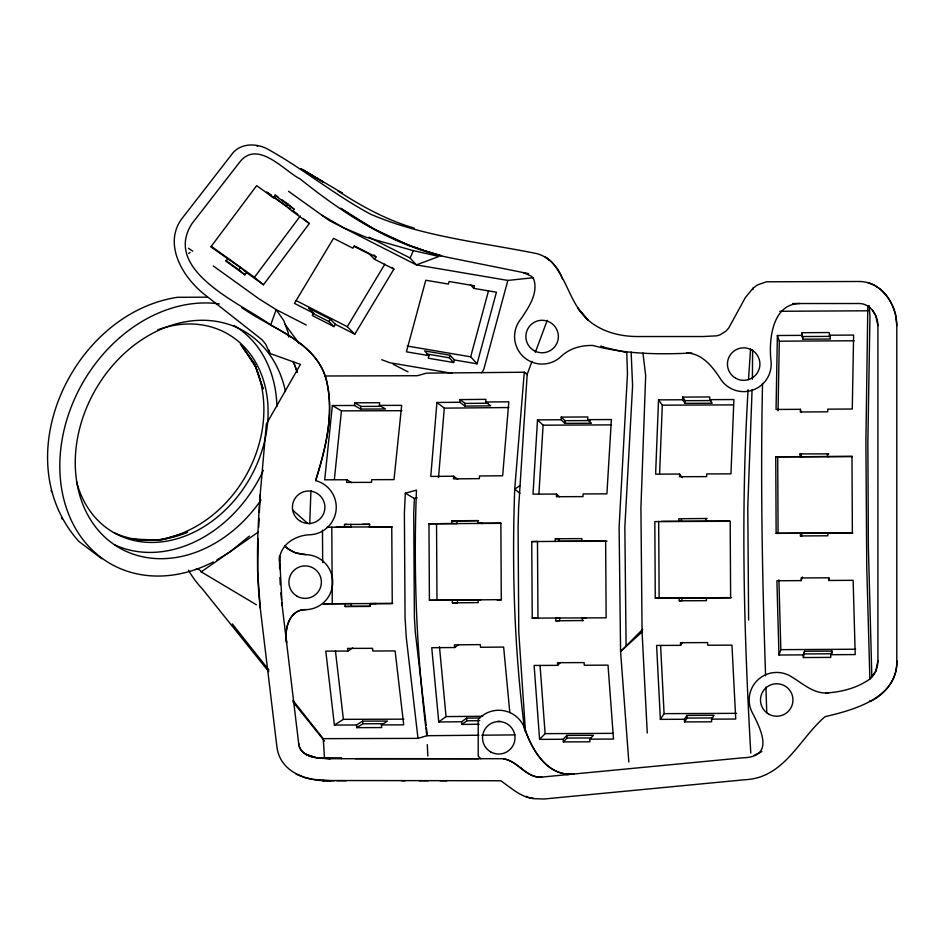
<?xml version="1.0" encoding="UTF-8"?>
<svg xmlns="http://www.w3.org/2000/svg" width="944" height="944" viewBox="0 0 944 944"><rect width="100%" height="100%" fill="white"/><g stroke="black" fill="none" stroke-linecap="round" stroke-linejoin="round"><path stroke-width="1.42" d="M752.616 349.717L752.392 379.205M752.97 289.607L752.982 288.239L757.395 284.982L766.434 281.796L859.311 281.489C881.802 281.572 896.8 304.782 896.8 325.538L896.8 660.706C897.697 698.076 854.143 709.829 825.044 716.673C799.214 738.81 784.381 777.962 744.969 779.72L543.933 799.013L532.971 798.624L526.599 796.996L526.717 796.276M762.528 383.417C760.498 478.514 762.174 573.657 765.36 668.706L765.584 675.821M801.68 335.368L801.739 332.713L829.162 332.548L830.401 339.049L802.978 339.203L801.68 335.368L777.372 335.509L776.051 409.46L800.359 409.318L801.22 411.879M778.045 410.793L779.296 341.185L777.372 335.509M800.359 409.318L800.311 411.985L827.735 411.82L827.782 409.165L852.279 409.023L853.612 335.073L829.115 335.214M802.978 339.203L801.739 332.713M870.333 307.945L867.819 305.974L865.896 442.24L866.745 566.624L869.872 679.019C857.954 687.503 843.075 691.704 828.596 692.79C814.613 694.548 803.297 683.963 792.228 677.237A27.529 27.529 0 0 0 751.695 711.493C761.442 730.113 774.717 757.112 742.869 757.796L541.832 777.089C525.607 778.481 516.923 758.716 500.993 758.716L330.282 758.716C319.025 758.433 300.239 758.008 298.646 743.258L281.819 602.697M533.537 798.246C521.772 797.987 510.633 787.579 500.792 780.747L322.364 780.511L324.583 780.629M282.126 605.588L279.589 556.641M682.559 399.772L682.665 397.094L709.77 396.976L709.664 399.654L712.213 403.241L685.108 403.348L682.559 399.772L658.534 399.867L655.608 474.148L679.633 474.053L682.182 477.629M659.608 473.64L662.299 405.177L658.534 399.867M679.633 474.053L679.527 476.72L706.631 476.614L706.737 473.935L730.963 473.841L733.889 399.548L709.664 399.654M685.108 403.348L685.214 400.681L682.665 397.094M748.096 389.754C740.733 510.775 743.86 632.079 750.775 753.017M748.498 379.547L750.563 348.997M752.085 389.66L747.778 506.963L748.627 620.114M258.172 538.894L257.606 571.226L260.261 608.219L276.781 745.878C279.731 774.222 310.505 782.269 334.53 780.723M258.703 527.165L259.104 518.362M259.364 512.498L260.155 494.892L266.35 424.045L300.452 364.384L269.878 353.457L265.748 344.324L262.149 339.828L206.606 296.097C183.407 278.928 161.365 243.363 183.289 216.849L231.079 155.288C239.186 143.004 255.93 142.662 267.848 149.211C303.484 168.929 334.931 195.231 370.898 214.335C422.688 236.566 479.564 242.171 534.351 253.122C547.567 255.376 558.164 266.385 562.329 278.799M418.003 738.373L426.853 735.706C416.493 654.239 413.319 572.158 416.457 490.125L405.33 493.205L404.386 512.981L405.059 617.6L406.25 637.318L418.003 738.373L323.249 738.656L292.947 700.424M405.33 493.205L414.404 498.526L413.732 512.781L414.392 617.4L415.254 631.607L426.145 725.24M561.078 419.773L561.232 417.095L587.817 416.977L587.652 419.655L591.428 423.242L564.842 423.349L561.078 419.773L537.514 419.868L533.006 494.149L556.571 494.054L559.391 496.745M538.941 493.641L543.095 425.178L537.514 419.868M556.571 494.054L556.405 496.721L582.991 496.615L583.144 493.936L606.898 493.842L611.405 419.549L587.652 419.655M564.842 423.349L565.008 420.682L561.232 417.095M260.155 494.892C257.346 532.581 255.907 570.589 260.261 608.219M877.896 660.706L875.761 671.373L869.861 679.031C875.182 674.488 877.967 667.644 877.896 660.706L877.896 325.538C877.849 315.249 870.498 303.626 859.311 303.52L792.559 303.52M532.003 361.363L527.189 374.331L518.622 507.837L518.091 527.613L518.775 632.232L525.525 732.485M459.858 402.262L460.082 399.595L485.936 399.359L485.712 402.014L490.679 405.849L464.826 406.085L459.858 402.262L436.93 402.474L430.771 476.437L453.698 476.224L457.675 479.281M438.5 477.747L444.294 408.138L436.93 402.474M453.698 476.224L453.474 478.879L479.328 478.643L479.552 475.977L502.656 475.764L508.816 401.802L485.712 402.014M464.826 406.085L465.05 403.418L460.082 399.595M310.942 490.585L309.715 523.896M354.46 405.483L354.732 402.817L379.677 402.734L379.394 405.413L385.518 409L360.584 409.071L354.46 405.483L332.359 405.554L324.701 479.823L346.802 479.764L351.711 482.632M334.377 479.316L341.433 410.864L332.359 405.554M346.802 479.764L346.531 482.431L371.464 482.36L371.735 479.682L394.014 479.623L401.672 405.342L379.394 405.413M360.584 409.071L360.868 406.404L354.732 402.817M279.448 561.007C279.212 551.638 285.418 543.449 293.454 539.201A36.403 36.403 0 0 1 309.656 534.776A27.529 27.529 0 0 0 315.626 480.614C325.373 449.427 333.81 416.068 327.179 383.347C321.644 354.543 294.976 338.271 271.176 325.361C244.968 305.455 161.153 271.341 191.986 223.61L239.788 162.038C257.7 139.098 284.498 171.183 300.263 179.065C345.681 215.315 394.439 247.009 452.329 258.255L528.675 273.677M870.132 700.495L870.002 701.581C885.708 694.088 897.709 678.712 896.8 660.706M286.244 634.002C285.914 622.592 293.088 608.951 306.009 609.659A27.529 27.529 0 0 0 332.689 582.141A27.529 27.529 0 0 0 306.009 554.624L295.342 552.783L287.118 548.204A19.612 19.612 0 0 1 284.71 545.809M428.942 355.64L428.234 358.213L453.651 362.531L454.347 359.959L450.028 355.239L424.623 350.92L428.942 355.64L406.416 351.817L425.779 280.238L448.4 284.073L449.096 281.501L474.502 285.808L473.805 288.38L496.426 292.227L477.05 363.806L454.347 359.959M453.651 362.531L449.332 357.811L450.028 355.239M477.05 363.806L470.667 356.82L488.508 290.846M533.384 277.713L507.848 280.427L484.166 367.983A11.009 9.947 -42.4 0 1 481.405 372.892M315.626 480.614C325.798 447.928 334.955 412.41 325.857 378.391C315.19 341.716 274.067 329.456 245.735 310.269L241.699 307.709M207.173 297.171L177.389 297.301C72.853 313.266 4.578 458.041 78.765 541.349L101.799 558.73M832.042 653.779L831.959 651.1L804.536 651.254L803.285 654.876L778.965 655.006L776.9 580.761L801.208 580.619L802.471 577.008M778.965 655.006L780.83 649.661L778.883 579.781M803.285 654.876L803.356 657.543L830.779 657.39L830.708 654.711L855.205 654.57L853.14 580.324L828.631 580.466L829.469 578.058M803.356 657.543L804.536 651.254M830.708 654.711L831.959 651.1M271.164 323.627L276.179 309.644L259.045 298.87L213.25 265.937M535.378 352.254L547.213 320.346M507.848 280.427L416.375 264.898L410.109 258.042L413.389 250.573M313.679 313.196L312.275 315.532L333.999 326.624L335.403 324.288L330.317 319.225L308.594 308.145L313.679 313.196L294.434 303.366L333.527 238.325L352.855 248.189L354.26 245.853L375.972 256.945L374.567 259.281L393.896 269.146L354.802 334.188L335.403 324.288M333.999 326.624L328.901 321.562L330.317 319.225M354.802 334.188L347.274 326.695L384.857 264.155M684.412 719.269L684.542 721.924L711.646 721.806L711.516 719.151L714.018 715.292L686.913 715.41L684.412 719.269L660.375 719.363L656.599 645.448L680.624 645.354L682.5 642.451M660.375 719.363L664.08 713.652L660.599 645.531M684.542 721.924L687.043 718.065L686.913 715.41M227.61 258.986L225.958 261.193L244.909 274.81L246.549 272.604L240.449 267.565L210.819 246.915L256.65 185.649L273.5 197.768L275.152 195.573L294.091 209.19L292.451 211.385L309.302 223.516L263.47 284.769L246.549 272.604M244.909 274.81L238.808 269.772L240.449 267.565M292.451 211.385L286.351 206.358L287.991 204.152L282.079 199.892M263.47 284.769L254.443 277.312L300.263 216.046M752.982 288.239L745.264 297.714L728.685 328.087L725.924 331.143L719.942 334.908L716.732 335.828L702.914 336.536L637.058 336.536C619.807 336.406 602.083 331.863 588.678 320.582C570.365 304.759 567.226 278.598 550.954 261.299C541.242 254.314 546.246 257.358 550.022 260.473M563.155 739.27L563.356 741.925L589.941 741.807L589.74 739.152L593.457 735.293L566.884 735.411L563.155 739.27L539.59 739.364L534.115 665.461L557.68 665.355L560.476 662.464M642.675 629.318L620.574 651.525L628.822 761.973M539.59 739.364L545.113 733.653L613.211 733.358M563.356 741.925L567.073 738.066L590.861 737.96M642.958 353.044L645.672 375.606L640.917 507.612L642.073 631.949L620.574 651.525L619.111 527.177L627.465 373.895L626.769 352.537L601.977 346.861M249.334 536.109L230.289 551.709L216.931 559.922M479.528 718.018L466.596 718.136L461.675 721.759L438.759 721.971L431.75 647.726L454.678 647.525L458.607 644.622M438.759 721.971L446.052 716.602L482.726 716.272M461.675 721.759L461.935 724.426L466.855 720.803L479.776 720.685M258.455 531.956L201.225 571.852A6.608 5.263 -60.2 0 0 195.455 569.503M519.967 485.57L514.716 489.216C511.766 569.787 514.445 650.44 524.699 730.455M356.49 724.992L356.797 727.647L381.73 727.576L381.423 724.909L387.5 721.063L362.567 721.133L356.49 724.992L334.388 725.051L325.786 651.124L347.888 651.065L352.761 647.973M334.388 725.051L343.392 719.34L403.867 719.163M356.797 727.647L362.874 723.788L383.417 723.729M761.867 751.542L754.197 755.318M188.682 253.334L190.145 252.567M414.404 498.526L417.095 497.748M825.858 693.392L828.596 692.79M256.662 145.577L257.677 146.119L257.016 145.529M306.009 609.659C289.076 609.081 284.297 629.495 286.598 642.793L286.48 639.855M566.648 774.611L571.037 774.186C546.246 774.764 532.192 749.713 524.982 729.382A27.529 27.529 0 0 0 478.219 719.47L478.219 756.12A27.529 27.529 0 0 0 480.874 758.716M799.816 303.52C772.31 303.685 768.711 339.663 770.929 360.219A27.529 27.529 0 0 1 720.071 378.261C712.425 366.496 701.805 353.162 686.418 353.044M678.854 521.489L730.184 521.277L730.621 597.812L655.266 598.13L654.817 521.595L678.854 521.489L678.83 518.74L707.115 518.492M708.566 521.23L705.959 521.383L705.947 518.622M655.266 598.13L731.576 597.611M709.003 597.776L706.395 597.918L706.419 600.667L679.314 600.785L679.291 598.024M679.314 600.785L681.91 600.644L681.898 597.882M555.308 541.49L555.284 538.741L559.155 538.599L559.178 541.349L531.743 541.596L532.239 618.131L606.142 617.813L605.647 541.278L559.178 541.349M531.743 541.596L537.478 541.384L537.974 617.919L532.239 618.131M585.764 541.231L581.893 541.384L581.87 538.623L555.284 538.741M586.259 617.777L582.389 617.919L582.401 620.668M555.827 620.786L559.698 620.645L559.674 617.883L555.804 618.025L555.827 620.786L583.475 620.538M326.872 527.248L344.548 527.2L344.536 524.439L347.05 524.392M344.548 527.2L350.849 527.059L350.838 524.309M344.536 524.439L369.47 524.368L369.482 527.13L375.795 526.988M392.739 603.417L322.931 603.806L351.345 603.594L351.357 606.355L345.056 606.485L345.032 603.735M345.056 606.485L369.989 606.414L369.965 603.664L376.278 603.523M465.05 403.418L488.024 403.206M444.294 408.138L508.84 407.537M451.881 520.805L456.99 520.911L457.002 523.66L451.893 523.554L451.881 520.805L477.735 520.569L477.758 523.318L482.856 523.424M456.99 520.911L478.537 520.71M479.517 600.065L429.414 600.301L428.977 523.767L451.893 523.554M477.758 523.318L500.863 523.106L501.288 599.641L429.414 600.301M428.977 523.767L501.087 523.33M137.234 539.98L162.226 539.756L187.596 532.145C164.315 542.281 137.659 543.52 114.318 532.829M497.122 599.912L501.524 599.865M452.329 600.089L452.353 602.85L478.207 602.602L478.183 599.853L480.744 599.912M497.641 721.417L500.532 721.393M461.935 724.426L479.163 724.26M426.853 735.706L478.868 735.223M481.759 735.199L514.999 734.892M779.744 311.284L868.032 310.788M803.025 336.536L830.449 336.383M779.296 341.185L854.072 340.76M800.052 456.66L775.744 456.79L776.133 533.336L852.361 532.9L851.984 456.365L801.373 456.766L800.052 456.66L800.04 453.899L828.785 453.863L827.463 453.745L827.475 456.495L828.797 456.613M775.744 456.79L852.467 456.542M776.133 533.336L852.857 533.077M800.441 533.195L800.453 535.944L827.876 535.791L827.864 533.041L829.186 533.148M780.83 649.661L855.606 649.236M804.618 653.932L830.59 653.779M324.547 375.995L417.307 375.724L426.582 373.128L524.286 372.231L527.189 374.331M685.214 400.681L710.891 400.575M662.299 405.177L733.311 404.882M360.868 406.404L381.4 406.345M341.433 410.864L401.908 410.687M565.008 420.682L590.189 420.576M543.095 425.178L611.205 424.883M661.579 521.371L729.688 521.076M362.567 524.274L369.906 524.25M336.217 527.047L392.256 526.882M369.482 527.13L391.76 527.059L392.256 603.594L369.965 603.664M557.762 541.29L607.027 541.077M351.357 606.355L370.426 606.296M664.08 713.652L736.544 713.345M687.043 718.065L712.72 717.959M711.516 719.151L735.742 719.045L731.954 645.141L707.729 645.236L707.599 642.581L680.482 642.699L680.624 645.354M381.423 724.909L403.702 724.85L395.111 650.923L372.833 650.994L372.514 648.327L347.581 648.398L347.888 651.065M589.74 739.152L613.494 739.058L608.019 665.142L584.265 665.237L584.065 662.582L557.491 662.7L557.68 665.355M355.263 758.646L478.608 758.716M401.731 780.747L405.165 780.747M419.242 780.735L428.187 780.723M691.917 353.044C658.523 354.614 625.247 354.236 592.938 345.48C581.398 345.091 569.515 348.348 561.055 356.513A27.529 27.529 0 0 1 523.165 356.502A27.529 27.529 0 0 1 521.171 318.659C528.498 307.602 538.222 293.643 533.95 279.754A10.762 10.762 0 0 0 531.366 276.238L523.271 272.58M440.069 780.723L446.807 780.747M336.748 780.723L346.389 780.747M541.832 777.089C526.374 778.493 518.173 761.206 503.86 758.917M452.353 602.85L457.451 602.956L457.439 600.195M573.893 774.009C548.027 777.03 532.168 750.397 524.982 729.382M330.27 758.516L318.329 757.808M132.526 539.071L157.341 540.051L156.598 540.169C232.932 528.97 284.769 438.299 255.682 366.827L263.164 388.94L254.774 364.349L242.514 346.649L255.954 367.535L254.774 364.349L240.449 344.348M316.877 757.654L330.282 758.716M330.282 780.747L311.945 779.272L304.428 777.549L296.062 774.115M800.04 453.899L801.362 454.017L801.373 456.766M800.453 535.944L801.775 536.062L801.763 533.313M306.009 554.624C298.151 554.317 289.773 551.851 284.64 545.549M407.23 346.047L470.667 356.82M426.747 353.976L449.332 357.811M452.329 373.352L389.896 362.756L381.695 359.711M315.284 757.43L305.703 754.291L315.532 757.536M314.73 757.395C307.237 756.333 299.083 751.613 298.646 743.258M425.036 250.856L441.532 255.812C406.014 246.337 372.42 230.348 342.318 209.297L340.784 208.187M414.345 228.165C386.851 220.129 361.528 206.276 337.787 190.83M423.679 250.384L408.776 245.228L374.567 229.357L342.318 209.297M867.689 282.516L874.557 285.206L880.705 289.478L885.897 294.894A50.115 50.115 0 0 1 895.561 314.73L896.8 325.538M338.931 191.455L342.33 193.036L300.9 168.716L323.686 182.322L303.862 170.191M600.797 345.988L604.573 347.781M409.979 257.913L368.998 237.192M408.02 371.83L393.223 364.301M354.153 246.396L369.482 254.219L374.567 259.281M296.086 300.57L347.274 326.695M312.299 313.089L328.901 321.562M306.269 325.007L276.179 309.644L283.814 320.712L288.25 332.843L288.675 337.032M201.225 571.852L256.355 604.726M321.692 215.126L343.84 227.858L365.906 237.18L412.115 250.325L439.007 256.438L416.375 264.898L329.621 220.743L288.545 191.302M188.505 248.26L192.753 251.21M274.975 194.783L278.527 197.343M266.763 191.962L271.542 195.396M273.937 197.119L285.902 205.721M288.298 207.444L290.693 209.167M293.088 210.89L297.879 214.323M270.952 195.29L267.412 192.741L273.5 197.768M273.323 196.989L286.351 206.358M211.362 246.337L254.443 277.312M225.781 260.414L238.808 269.772M519.884 767.366L522.044 769.006M527.366 374.591L524.286 372.231L514.716 489.216L519.967 493.264M287.991 204.152L294.091 209.19M303.661 218.843L309.302 223.516M292.439 509.89L307.685 523.424M392.008 267.27L393.896 269.146M373.942 254.915L375.972 256.945M470.36 284.604L473.805 288.38M268.733 671.621L202.228 588.737A31.954 9.9 55.1 0 1 188.47 570.223M292.994 701.864L324.441 741.052M232.354 623.96L268.887 670.063M284.805 324.075L299.272 343.687M872.504 310.305L875.831 315.862L877.896 325.538M51.094 490.479L51.578 491.73M61.584 517.524L62.151 518.988M269.878 353.457L268.969 350.082M426.487 728.166L427.16 734.019M362.567 721.133L362.874 723.788M335.474 651.218L343.392 719.34M281.524 599.806L280.864 592.797M509.819 712.567L503.636 647.065L480.531 647.277L480.272 644.61L454.418 644.846L454.678 647.525M466.596 718.136L466.855 720.803M439.456 646.734L446.052 716.602M566.884 735.411L567.073 738.066M540.062 665.532L545.113 733.653M869.235 305.655L869.955 316.464L867.855 442.406L868.374 547.024L871.831 676.813M631.147 352.041L632.586 385.884L624.845 526.964L626.084 645.802M323.249 738.656L324.465 757.737L316.724 757.808L341.504 757.808L341.504 758.646M642.073 631.949L647.254 732.981M427.29 744.651L427.844 755.967M279.92 577.539L280.25 584.761M765.938 687.185L766.74 712.685M828.631 580.466L828.561 577.799L801.137 577.952L801.208 580.619M279.471 555.815L279.625 568.854M681.438 518.598L681.45 521.348M658.676 521.383L659.124 597.918M436.541 523.932L436.978 600.467M331.792 527.059L332.276 603.594M322.47 530.209L322.671 562.589M777.703 456.967L778.08 533.502M293.313 361.658A143.169 113.976 -60.2 0 1 297.384 372.491M213.261 561.963A143.169 113.976 -60.2 0 1 59.85 462.595A143.169 113.976 -60.2 0 1 219.244 303.885M293.088 361.528A143.169 113.976 -60.2 0 1 296.912 371.629M157.754 329.798A114.531 91.19 -60.2 0 1 266.586 393.53A114.531 91.19 -60.2 0 1 191.868 533.183A114.531 91.19 -60.2 0 1 76.535 481.582M234.006 325.468A124.997 99.509 -60.2 0 1 276.946 406.498M263.352 470.336A124.997 99.509 -60.2 0 1 114.92 544.971M261.004 500.049A124.997 99.509 -60.2 0 1 95.969 527.472A124.997 99.509 -60.2 0 1 137.659 342.589A124.997 99.509 -60.2 0 1 285.477 391.559M577.704 308.004L587.994 320.051L577.704 308.004M533.997 350.602A16.249 16.249 0 0 0 558.364 336.536A16.249 16.249 0 0 0 533.997 322.459A16.249 16.249 0 0 0 533.997 350.602M735.553 378.155A16.249 16.249 0 0 0 759.92 364.089A16.249 16.249 0 0 0 735.553 350.023A16.249 16.249 0 0 0 735.553 378.155M300.534 521.324A16.249 16.249 0 0 0 324.901 507.258A16.249 16.249 0 0 0 300.534 493.193A16.249 16.249 0 0 0 300.534 521.324M768.593 714.053A16.249 16.249 0 0 0 792.96 699.988A16.249 16.249 0 0 0 768.593 685.922A16.249 16.249 0 0 0 768.593 714.053M297.03 596.207A16.249 16.249 0 0 0 321.397 582.141A16.249 16.249 0 0 0 297.03 568.076A16.249 16.249 0 0 0 297.03 596.207M490.644 751.861A16.249 16.249 0 0 0 515.011 737.795A16.249 16.249 0 0 0 490.644 723.729A16.249 16.249 0 0 0 490.644 751.861"/></g></svg>
